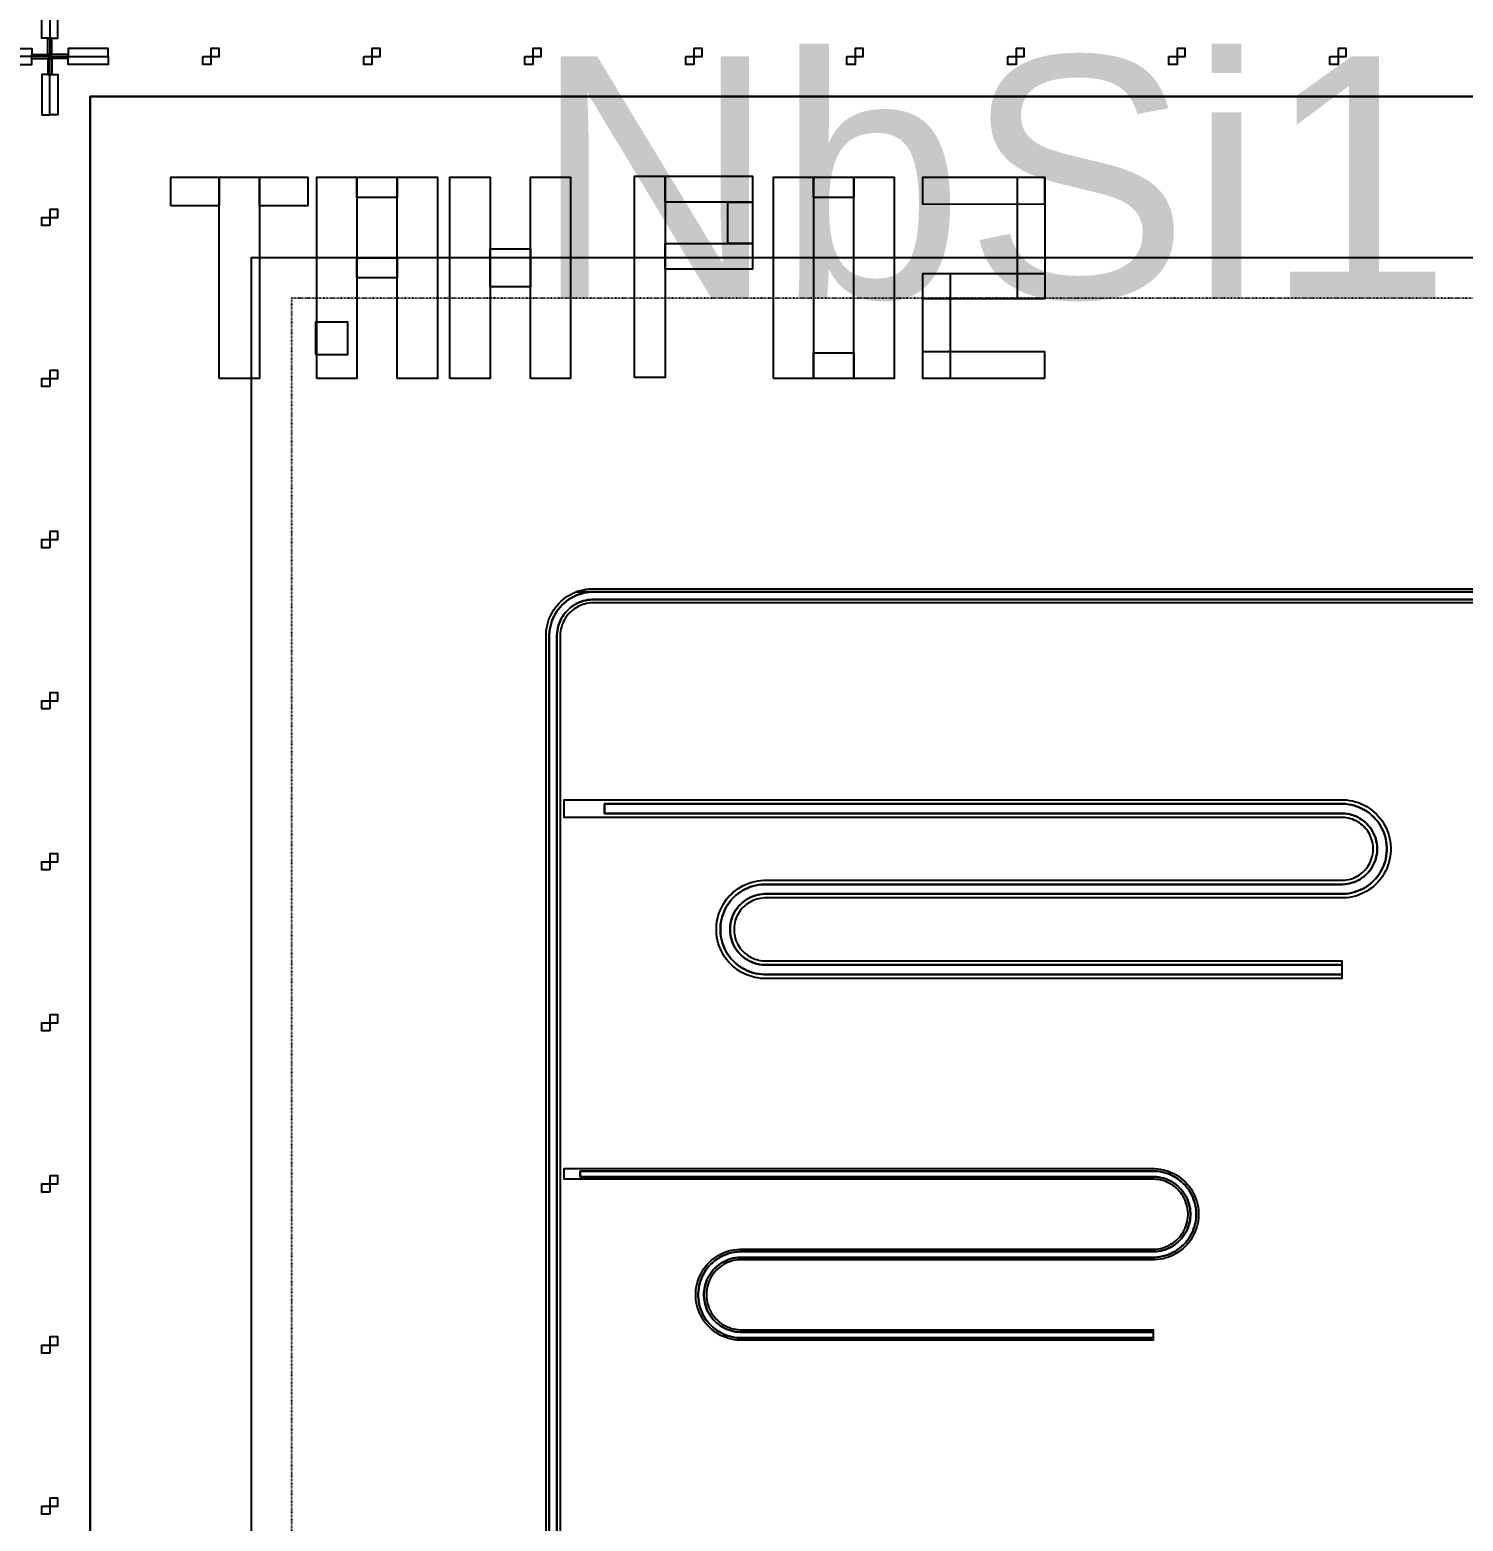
# Model space of a CAD drawing. Extents: x -50000 to 50000, y -50000 to 50000.
# Drawn here: x -14450 to -10889, y -39637 to -35934 of the extents above; entities that cross this region are included whole.
import ezdxf

# ---------------------------------------------------------------- set-up
doc = ezdxf.new("R2010")
doc.units = 0
doc.linetypes.add('DOT', pattern=[0.2, 0, -0.2])
doc.layers.get('0').update_dxf_attribs({"linetype": 'CONTINUOUS'})
for name, color, linetype in [('DICEGRID', 3, 'CONTINUOUS'), ('FRAME', 8, 'CONTINUOUS'), ('MARKERS', 2, 'CONTINUOUS'), ('XOR', 1, 'CONTINUOUS')]:
    doc.layers.add(name, color=color, linetype=linetype)
doc.styles.get("Standard").update_dxf_attribs({"font": 'arial.ttf'})

# ---------------------------------------------------------------- blocks, each defined once
blk = doc.blocks.new('DICINGBORDER')
for points in [[(0, 7200), (45, 7200), (45, 7195), (0, 7195)], [(0, 7195), (5, 7195), (5, 7155), (0, 7155)], [(45, 7200), (145, 7200), (145, 7180), (45, 7180)], [(380, 7200), (400, 7200), (400, 7180), (380, 7180)], [(780, 7200), (800, 7200), (800, 7180), (780, 7180)], [(1180, 7200), (1200, 7200), (1200, 7180), (1180, 7180)], [(1580, 7200), (1600, 7200), (1600, 7180), (1580, 7180)], [(1980, 7200), (2000, 7200), (2000, 7180), (1980, 7180)], [(2380, 7200), (2400, 7200), (2400, 7180), (2380, 7180)], [(2780, 7200), (2800, 7200), (2800, 7180), (2780, 7180)], [(3180, 7200), (3200, 7200), (3200, 7180), (3180, 7180)], [(7155, 7200), (7055, 7200), (7055, 7180), (7155, 7180)], [(7200, 7200), (7155, 7200), (7155, 7195), (7200, 7195)], [(7200, 7195), (7195, 7195), (7195, 7155), (7200, 7155)], [(0, 7155), (20, 7155), (20, 7055), (0, 7055)], [(7200, 7155), (7180, 7155), (7180, 7055), (7200, 7055)], [(0, 6800), (20, 6800), (20, 6820), (0, 6820)], [(7200, 6780), (7180, 6780), (7180, 6800), (7200, 6800)], [(0, 6400), (20, 6400), (20, 6420), (0, 6420)], [(7200, 6380), (7180, 6380), (7180, 6400), (7200, 6400)], [(0, 6000), (20, 6000), (20, 6020), (0, 6020)], [(7200, 5980), (7180, 5980), (7180, 6000), (7200, 6000)], [(0, 5600), (20, 5600), (20, 5620), (0, 5620)], [(7200, 5580), (7180, 5580), (7180, 5600), (7200, 5600)], [(0, 5200), (20, 5200), (20, 5220), (0, 5220)], [(7200, 5180), (7180, 5180), (7180, 5200), (7200, 5200)], [(0, 4800), (20, 4800), (20, 4820), (0, 4820)], [(7200, 4780), (7180, 4780), (7180, 4800), (7200, 4800)], [(0, 4400), (20, 4400), (20, 4420), (0, 4420)], [(7200, 4380), (7180, 4380), (7180, 4400), (7200, 4400)], [(0, 4000), (20, 4000), (20, 4020), (0, 4020)], [(7200, 3980), (7180, 3980), (7180, 4000), (7200, 4000)], [(0, 3600), (20, 3600), (20, 3620), (0, 3620)], [(7200, 3580), (7180, 3580), (7180, 3600), (7200, 3600)], [(0, 45), (20, 45), (20, 145), (0, 145)], [(7200, 45), (7180, 45), (7180, 145), (7200, 145)], [(0, 5), (5, 5), (5, 45), (0, 45)], [(7200, 5), (7195, 5), (7195, 45), (7200, 45)], [(0, 0), (45, 0), (45, 5), (0, 5)], [(45, 0), (145, 0), (145, 20), (45, 20)], [(400, 0), (420, 0), (420, 20), (400, 20)], [(800, 0), (820, 0), (820, 20), (800, 20)], [(1200, 0), (1220, 0), (1220, 20), (1200, 20)], [(1600, 0), (1620, 0), (1620, 20), (1600, 20)], [(2000, 0), (2020, 0), (2020, 20), (2000, 20)], [(2400, 0), (2420, 0), (2420, 20), (2400, 20)], [(2800, 0), (2820, 0), (2820, 20), (2800, 20)], [(3200, 0), (3220, 0), (3220, 20), (3200, 20)], [(7155, 0), (7055, 0), (7055, 20), (7155, 20)], [(7200, 0), (7155, 0), (7155, 5), (7200, 5)]]:
    blk.add_lwpolyline(points, close=True)
blk = doc.blocks.new('CHIP_XOR')
at = {"layer": 'chipBorder'}
blk.add_lwpolyline([(0, 0), (0, 7000), (7000, 7000), (7000, 0), (0, 0)], close=True, dxfattribs=at)
at = {"layer": 'DICEGRID'}
blk.add_lwpolyline([(400, 400), (6600, 400), (6600, 6600), (400, 6600)], close=True, dxfattribs=at)
at = {"layer": 'FRAME'}
blk.add_lwpolyline([(0, 0), (7000, 0), (7000, 7000), (0, 7000)], close=True, dxfattribs=at)
at = {"layer": 'FRAME', "linetype": 'DOT'}
blk.add_lwpolyline([(500, 500), (6500, 500), (6500, 6500), (500, 6500)], close=True, dxfattribs=at)
at = {"layer": 'MARKERS'}
blk.add_lwpolyline([(560, 6360), (640, 6360), (640, 6440), (560, 6440)], close=True, dxfattribs=at)
at = {"layer": 'mask'}
for points in [[(200, 6728.871), (200, 6800), (320.273, 6800), (320.273, 6728.871), (200, 6728.871)], [(320.273, 6300), (320.273, 6800), (420.273, 6800), (420.273, 6300), (320.273, 6300)], [(420.273, 6728.871), (420.273, 6800), (540.546, 6800), (540.546, 6728.871), (420.273, 6728.871)], [(562.647, 6300), (562.647, 6800), (662.647, 6800), (662.647, 6300), (562.647, 6300)], [(662.647, 6750), (662.647, 6800), (762.647, 6800), (762.647, 6750), (662.647, 6750)], [(762.647, 6300), (762.647, 6800), (862.647, 6800), (862.647, 6300), (762.647, 6300)], [(893.542, 6300), (893.542, 6800), (993.542, 6800), (993.542, 6300), (893.542, 6300)], [(1093.542, 6300), (1093.542, 6800), (1193.542, 6800), (1193.542, 6300), (1093.542, 6300)], [(1351.909, 6302.686), (1351.909, 6802.686), (1428.228, 6802.686), (1428.228, 6302.686), (1351.909, 6302.686)], [(1428.228, 6738.309), (1428.228, 6802.319), (1645.089, 6802.319), (1645.089, 6738.309), (1428.228, 6738.309)], [(1697.098, 6300), (1697.098, 6800), (1797.098, 6800), (1797.098, 6300), (1697.098, 6300)], [(1797.098, 6750), (1797.098, 6800), (1897.098, 6800), (1897.098, 6750), (1797.098, 6750)], [(1897.098, 6300), (1897.098, 6800), (1997.098, 6800), (1997.098, 6300), (1897.098, 6300)], [(2370.663, 6732.569), (2068.754, 6732.638), (2068.77, 6800), (2370.678, 6799.931), (2370.663, 6732.569)], [(2304.052, 6498.091), (2304.052, 6800), (2371.414, 6800), (2371.414, 6498.091), (2304.052, 6498.091)], [(1584.085, 6635.481), (1584.085, 6738.309), (1645.089, 6738.309), (1645.089, 6635.481), (1584.085, 6635.481)], [(1428.228, 6571.472), (1428.228, 6635.481), (1645.089, 6635.481), (1645.089, 6571.472), (1428.228, 6571.472)], [(662.647, 6550), (662.647, 6600), (762.647, 6600), (762.647, 6550), (662.647, 6550)], [(993.542, 6527.485), (993.542, 6622.515), (1093.542, 6622.515), (1093.542, 6527.485), (993.542, 6527.485)], [(2068.77, 6300), (2068.77, 6561.179), (2136.132, 6561.179), (2136.132, 6300), (2068.77, 6300)], [(2068.77, 6498.091), (2068.77, 6561.179), (2371.414, 6561.179), (2371.414, 6498.091), (2068.77, 6498.091)], [(1797.098, 6300), (1797.098, 6363.575), (1897.098, 6363.575), (1897.098, 6300), (1797.098, 6300)], [(2370.678, 6300), (2068.77, 6300.069), (2068.785, 6367.431), (2370.694, 6367.362), (2370.678, 6300)]]:
    blk.add_lwpolyline(points, close=True, dxfattribs=at)
at = {"layer": 'photolayer'}
for points in [[(1140.44, 1860.652), (1140.44, 5660.652), (1140.462, 5664.089), (1140.934, 5670.947), (1141.832, 5677.763), (1143.152, 5684.509), (1144.891, 5691.16), (1147.04, 5697.689), (1149.592, 5704.072), (1152.536, 5710.284), (1155.861, 5716.3), (1159.555, 5722.098), (1163.603, 5727.654), (1167.989, 5732.947), (1172.696, 5737.957), (1177.705, 5742.664), (1182.999, 5747.05), (1188.555, 5751.097), (1194.352, 5754.791), (1200.369, 5758.116), (1206.58, 5761.061), (1212.963, 5763.612), (1219.493, 5765.762), (1226.144, 5767.5), (1232.89, 5768.821), (1239.705, 5769.719), (1246.563, 5770.191), (1250, 5770.212), (5750, 5770.212)], [(5750, 5751.092), (1250, 5751.092), (1247.264, 5751.103), (1241.802, 5750.792), (1236.368, 5750.15), (1230.984, 5749.179), (1225.668, 5747.884), (1220.441, 5746.268), (1215.321, 5744.338), (1210.328, 5742.102), (1205.48, 5739.566), (1200.794, 5736.741), (1196.289, 5733.637), (1191.98, 5730.265), (1187.883, 5726.638), (1184.014, 5722.769), (1180.387, 5718.673), (1177.016, 5714.364), (1173.912, 5709.858), (1171.087, 5705.173), (1168.551, 5700.325), (1166.314, 5695.331), (1164.384, 5690.212), (1162.769, 5684.984), (1161.474, 5679.669), (1160.503, 5674.284), (1159.861, 5668.851), (1159.55, 5663.388), (1159.56, 5660.652), (1159.56, 1860.652)]]:
    blk.add_lwpolyline(points, dxfattribs=at)
for points in [[(1674.042, 4820.131), (1667.019, 4820.573), (1660.039, 4821.455), (1653.127, 4822.773), (1646.312, 4824.523), (1639.62, 4826.697), (1633.077, 4829.288), (1626.711, 4832.284), (1620.545, 4835.673), (1614.604, 4839.444), (1608.911, 4843.58), (1603.49, 4848.065), (1598.36, 4852.881), (1593.544, 4858.011), (1589.058, 4863.432), (1584.923, 4869.125), (1581.152, 4875.066), (1577.763, 4881.232), (1574.767, 4887.598), (1572.176, 4894.141), (1570.002, 4900.833), (1568.252, 4907.648), (1566.934, 4914.56), (1566.052, 4921.54), (1565.61, 4928.563), (1565.61, 4935.599), (1566.052, 4942.622), (1566.934, 4949.603), (1568.252, 4956.514), (1570.002, 4963.33), (1572.176, 4970.021), (1574.767, 4976.564), (1577.763, 4982.93), (1581.152, 4989.096), (1584.923, 4995.037), (1589.058, 5000.73), (1593.544, 5006.151), (1598.36, 5011.281), (1603.49, 5016.097), (1608.911, 5020.583), (1614.604, 5024.718), (1620.545, 5028.489), (1626.711, 5031.878), (1633.077, 5034.874), (1639.62, 5037.465), (1646.312, 5039.639), (1653.127, 5041.389), (1660.039, 5042.707), (1667.019, 5043.589), (1674.042, 5044.031), (3111.888, 5044.031), (3117.411, 5044.379), (3122.901, 5045.072), (3128.337, 5046.109), (3133.698, 5047.485), (3138.961, 5049.196), (3144.107, 5051.233), (3149.114, 5053.589), (3153.964, 5056.255), (3158.636, 5059.221), (3163.114, 5062.474), (3167.378, 5066.001), (3171.412, 5069.79), (3175.2, 5073.824), (3178.728, 5078.088), (3181.981, 5082.565), (3184.946, 5087.238), (3187.612, 5092.087), (3189.969, 5097.095), (3192.006, 5102.24), (3193.716, 5107.504), (3195.092, 5112.864), (3196.129, 5118.3), (3196.823, 5123.791), (3197.17, 5129.314), (3197.17, 5134.848), (3196.823, 5140.371), (3196.129, 5145.862), (3195.092, 5151.298), (3193.716, 5156.658), (3192.006, 5161.922), (3189.969, 5167.067), (3187.612, 5172.075), (3184.946, 5176.924), (3181.981, 5181.597), (3178.728, 5186.074), (3175.2, 5190.338), (3171.412, 5194.373), (3167.378, 5198.161), (3163.114, 5201.689), (3158.636, 5204.941), (3153.964, 5207.907), (3149.114, 5210.573), (3144.107, 5212.929), (3138.961, 5214.966), (3133.698, 5216.677), (3128.337, 5218.053), (3122.901, 5219.09), (3117.411, 5219.784), (3111.888, 5220.131), (1277.56, 5220.131), (1277.56, 5244.031), (3112.639, 5244.031), (3119.661, 5243.589), (3126.642, 5242.707), (3133.554, 5241.389), (3140.369, 5239.639), (3147.061, 5237.465), (3153.603, 5234.874), (3159.97, 5231.878), (3166.136, 5228.489), (3172.077, 5224.718), (3177.769, 5220.583), (3183.191, 5216.097), (3188.32, 5211.281), (3193.137, 5206.151), (3197.622, 5200.73), (3201.758, 5195.037), (3205.528, 5189.096), (3208.918, 5182.93), (3211.914, 5176.564), (3214.504, 5170.021), (3216.678, 5163.33), (3218.428, 5156.514), (3219.747, 5149.603), (3220.629, 5142.622), (3221.07, 5135.599), (3221.07, 5128.563), (3220.629, 5121.54), (3219.747, 5114.56), (3218.428, 5107.648), (3216.678, 5100.833), (3214.504, 5094.141), (3211.914, 5087.598), (3208.918, 5081.232), (3205.528, 5075.066), (3201.758, 5069.125), (3197.622, 5063.432), (3193.137, 5058.011), (3188.32, 5052.881), (3183.191, 5048.065), (3177.769, 5043.58), (3172.077, 5039.444), (3166.136, 5035.673), (3159.97, 5032.284), (3153.603, 5029.288), (3147.061, 5026.697), (3140.369, 5024.523), (3133.554, 5022.773), (3126.642, 5021.455), (3119.661, 5020.573), (3112.639, 5020.131), (1674.793, 5020.131), (1669.27, 5019.784), (1663.779, 5019.09), (1658.343, 5018.053), (1652.983, 5016.677), (1647.719, 5014.966), (1642.574, 5012.929), (1637.566, 5010.573), (1632.717, 5007.907), (1628.044, 5004.941), (1623.567, 5001.689), (1619.303, 4998.161), (1615.269, 4994.373), (1611.48, 4990.338), (1607.953, 4986.074), (1604.7, 4981.597), (1601.734, 4976.924), (1599.068, 4972.075), (1596.712, 4967.067), (1594.675, 4961.922), (1592.964, 4956.658), (1591.588, 4951.298), (1590.551, 4945.862), (1589.857, 4940.371), (1589.51, 4934.848), (1589.51, 4929.314), (1589.857, 4923.791), (1590.551, 4918.3), (1591.588, 4912.864), (1592.964, 4907.504), (1594.675, 4902.24), (1596.712, 4897.095), (1599.068, 4892.087), (1601.734, 4887.238), (1604.7, 4882.565), (1607.953, 4878.088), (1611.48, 4873.824), (1615.269, 4869.79), (1619.303, 4866.001), (1623.567, 4862.474), (1628.044, 4859.221), (1632.717, 4856.255), (1637.566, 4853.589), (1642.574, 4851.233), (1647.719, 4849.196), (1652.983, 4847.485), (1658.343, 4846.109), (1663.779, 4845.072), (1669.27, 4844.379), (1674.793, 4844.031), (3109.12, 4844.031), (3109.12, 4820.131), (1674.042, 4820.131)], [(1614.193, 3917.798), (1607.472, 3918.221), (1600.791, 3919.065), (1594.177, 3920.327), (1587.654, 3922.002), (1581.25, 3924.082), (1574.989, 3926.561), (1568.895, 3929.429), (1562.994, 3932.673), (1557.309, 3936.281), (1551.861, 3940.239), (1546.672, 3944.532), (1541.763, 3949.141), (1537.153, 3954.05), (1532.861, 3959.239), (1528.903, 3964.687), (1525.295, 3970.373), (1522.05, 3976.274), (1519.183, 3982.367), (1516.704, 3988.628), (1514.623, 3995.032), (1512.949, 4001.555), (1511.687, 4008.17), (1510.843, 4014.85), (1510.42, 4021.571), (1510.42, 4028.305), (1510.843, 4035.026), (1511.687, 4041.707), (1512.949, 4048.322), (1514.623, 4054.844), (1516.704, 4061.248), (1519.183, 4067.51), (1522.05, 4073.603), (1525.295, 4079.504), (1528.903, 4085.19), (1532.861, 4090.637), (1537.153, 4095.826), (1541.763, 4100.735), (1546.672, 4105.345), (1551.861, 4109.637), (1557.309, 4113.595), (1562.994, 4117.204), (1568.895, 4120.448), (1574.989, 4123.315), (1581.25, 4125.794), (1587.654, 4127.875), (1594.177, 4129.55), (1600.791, 4130.811), (1607.472, 4131.655), (1614.193, 4132.078), (2643.372, 4132.078), (2649.197, 4132.445), (2654.987, 4133.176), (2660.721, 4134.27), (2666.374, 4135.721), (2671.925, 4137.525), (2677.351, 4139.673), (2682.632, 4142.158), (2687.747, 4144.97), (2692.675, 4148.098), (2697.396, 4151.528), (2701.894, 4155.248), (2706.148, 4159.244), (2710.144, 4163.498), (2713.864, 4167.996), (2717.294, 4172.717), (2720.422, 4177.645), (2723.234, 4182.76), (2725.719, 4188.041), (2727.867, 4193.467), (2729.671, 4199.018), (2731.122, 4204.671), (2732.216, 4210.405), (2732.947, 4216.195), (2733.314, 4222.02), (2733.314, 4227.856), (2732.947, 4233.681), (2732.216, 4239.472), (2731.122, 4245.205), (2729.671, 4250.858), (2727.867, 4256.409), (2725.719, 4261.836), (2723.234, 4267.117), (2720.422, 4272.231), (2717.294, 4277.159), (2713.864, 4281.881), (2710.144, 4286.378), (2706.148, 4290.633), (2701.894, 4294.628), (2697.396, 4298.348), (2692.675, 4301.779), (2687.747, 4304.906), (2682.632, 4307.718), (2677.351, 4310.203), (2671.925, 4312.352), (2666.374, 4314.155), (2660.721, 4315.607), (2654.987, 4316.7), (2649.197, 4317.432), (2643.372, 4317.798), (1217.56, 4317.798), (1217.56, 4332.078), (2643.821, 4332.078), (2650.542, 4331.655), (2657.222, 4330.811), (2663.837, 4329.55), (2670.36, 4327.875), (2676.764, 4325.794), (2683.025, 4323.315), (2689.118, 4320.448), (2695.019, 4317.204), (2700.705, 4313.595), (2706.153, 4309.637), (2711.342, 4305.345), (2716.251, 4300.735), (2720.86, 4295.826), (2725.153, 4290.637), (2729.111, 4285.19), (2732.719, 4279.504), (2735.963, 4273.603), (2738.831, 4267.51), (2741.31, 4261.248), (2743.39, 4254.844), (2745.065, 4248.322), (2746.327, 4241.707), (2747.171, 4235.026), (2747.594, 4228.305), (2747.594, 4221.571), (2747.171, 4214.85), (2746.327, 4208.17), (2745.065, 4201.555), (2743.39, 4195.032), (2741.31, 4188.628), (2738.831, 4182.367), (2735.963, 4176.274), (2732.719, 4170.373), (2729.111, 4164.687), (2725.153, 4159.239), (2720.86, 4154.05), (2716.251, 4149.141), (2711.342, 4144.532), (2706.153, 4140.239), (2700.705, 4136.281), (2695.019, 4132.673), (2689.118, 4129.429), (2683.025, 4126.561), (2676.764, 4124.082), (2670.36, 4122.002), (2663.837, 4120.327), (2657.222, 4119.065), (2650.542, 4118.221), (2643.821, 4117.798), (1614.642, 4117.798), (1608.817, 4117.432), (1603.026, 4116.7), (1597.293, 4115.607), (1591.64, 4114.155), (1586.089, 4112.352), (1580.663, 4110.203), (1575.382, 4107.718), (1570.267, 4104.906), (1565.339, 4101.779), (1560.617, 4098.348), (1556.12, 4094.628), (1551.866, 4090.633), (1547.87, 4086.378), (1544.15, 4081.881), (1540.719, 4077.159), (1537.592, 4072.231), (1534.78, 4067.117), (1532.295, 4061.836), (1530.147, 4056.409), (1528.343, 4050.858), (1526.892, 4045.205), (1525.798, 4039.472), (1525.066, 4033.681), (1524.7, 4027.856), (1524.7, 4022.02), (1525.066, 4016.195), (1525.798, 4010.405), (1526.892, 4004.671), (1528.343, 3999.018), (1530.147, 3993.467), (1532.295, 3988.041), (1534.78, 3982.76), (1537.592, 3977.645), (1540.719, 3972.717), (1544.15, 3967.996), (1547.87, 3963.498), (1551.866, 3959.244), (1556.12, 3955.248), (1560.617, 3951.528), (1565.339, 3948.098), (1570.267, 3944.97), (1575.382, 3942.158), (1580.663, 3939.673), (1586.089, 3937.525), (1591.64, 3935.721), (1597.293, 3934.27), (1603.026, 3933.176), (1608.817, 3932.445), (1614.642, 3932.078), (2640.454, 3932.078), (2640.454, 3917.798), (1614.193, 3917.798)]]:
    blk.add_lwpolyline(points, close=True, dxfattribs=at)
at = {"layer": 'XOR'}
for points in [[(1132.44, 1860.652), (1132.44, 5664.205), (1132.869, 5671.296), (1133.725, 5678.349), (1135.006, 5685.338), (1136.706, 5692.236), (1138.819, 5699.019), (1141.338, 5705.662), (1144.254, 5712.14), (1147.556, 5718.431), (1151.231, 5724.511), (1155.267, 5730.358), (1159.649, 5735.951), (1164.36, 5741.269), (1169.384, 5746.293), (1174.702, 5751.004), (1180.294, 5755.385), (1186.141, 5759.421), (1192.221, 5763.097), (1198.512, 5766.398), (1204.991, 5769.314), (1207.359, 5770.212), (1250, 5770.212), (1246.563, 5770.191), (1239.705, 5769.719), (1232.89, 5768.821), (1226.144, 5767.5), (1219.493, 5765.762), (1212.963, 5763.612), (1206.58, 5761.061), (1200.369, 5758.116), (1194.352, 5754.791), (1188.555, 5751.097), (1182.999, 5747.05), (1177.705, 5742.664), (1172.696, 5737.957), (1167.989, 5732.947), (1163.603, 5727.654), (1159.555, 5722.098), (1155.861, 5716.3), (1152.536, 5710.284), (1149.592, 5704.072), (1147.04, 5697.689), (1144.891, 5691.16), (1143.152, 5684.509), (1141.832, 5677.763), (1140.934, 5670.947), (1140.462, 5664.089), (1140.44, 5660.652), (1140.44, 1860.652)], [(1159.56, 1860.652), (1159.56, 5660.652), (1159.55, 5663.388), (1159.861, 5668.851), (1160.503, 5674.284), (1161.474, 5679.669), (1162.769, 5684.984), (1164.384, 5690.212), (1166.314, 5695.331), (1168.551, 5700.325), (1171.087, 5705.173), (1173.912, 5709.858), (1177.016, 5714.364), (1180.387, 5718.673), (1184.014, 5722.769), (1187.883, 5726.638), (1191.98, 5730.265), (1196.289, 5733.637), (1200.794, 5736.741), (1205.48, 5739.566), (1210.328, 5742.102), (1215.321, 5744.338), (1220.441, 5746.268), (1225.668, 5747.884), (1230.984, 5749.179), (1236.368, 5750.15), (1241.802, 5750.792), (1247.264, 5751.103), (1250, 5751.092), (5750, 5751.092)], [(5750, 5770.212), (1207.359, 5770.212), (1211.634, 5771.833), (1218.417, 5773.947), (1225.315, 5775.647), (1232.303, 5776.927), (1239.356, 5777.784), (1246.448, 5778.213), (1250, 5778.212), (5750, 5778.212)], [(5750, 5743.092), (1250, 5743.092), (1247.509, 5743.093), (1242.536, 5742.792), (1237.59, 5742.192), (1232.689, 5741.294), (1227.852, 5740.102), (1223.095, 5738.62), (1218.436, 5736.853), (1213.893, 5734.809), (1209.481, 5732.493), (1205.218, 5729.916), (1201.117, 5727.086), (1197.195, 5724.013), (1193.466, 5720.709), (1189.943, 5717.186), (1186.639, 5713.457), (1183.567, 5709.535), (1180.736, 5705.435), (1178.159, 5701.171), (1175.844, 5696.76), (1173.799, 5692.216), (1172.033, 5687.558), (1170.551, 5682.801), (1169.358, 5677.963), (1168.461, 5673.063), (1167.86, 5668.117), (1167.56, 5663.144), (1167.56, 1860.652)]]:
    blk.add_lwpolyline(points, dxfattribs=at)
for points in [[(1673.728, 4810.131), (1666.078, 4810.612), (1658.473, 4811.573), (1650.944, 4813.009), (1643.52, 4814.915), (1636.231, 4817.284), (1629.104, 4820.106), (1622.169, 4823.369), (1615.452, 4827.062), (1608.98, 4831.169), (1602.779, 4835.674), (1596.873, 4840.56), (1591.286, 4845.807), (1586.039, 4851.394), (1581.153, 4857.3), (1576.648, 4863.501), (1572.541, 4869.973), (1568.848, 4876.69), (1565.585, 4883.625), (1562.763, 4890.752), (1560.394, 4898.041), (1558.488, 4905.465), (1557.052, 4912.994), (1556.091, 4920.599), (1555.61, 4928.249), (1555.61, 4935.913), (1556.091, 4943.563), (1557.052, 4951.168), (1558.488, 4958.697), (1560.394, 4966.121), (1562.763, 4973.411), (1565.585, 4980.537), (1568.848, 4987.473), (1572.541, 4994.189), (1576.648, 5000.661), (1581.153, 5006.862), (1586.039, 5012.768), (1591.286, 5018.355), (1596.873, 5023.602), (1602.779, 5028.488), (1608.98, 5032.993), (1615.452, 5037.1), (1622.169, 5040.793), (1629.104, 5044.056), (1636.231, 5046.878), (1643.52, 5049.247), (1650.944, 5051.153), (1658.473, 5052.589), (1666.078, 5053.55), (1673.728, 5054.031), (3111.573, 5054.031), (3116.469, 5054.339), (3121.336, 5054.954), (3126.155, 5055.873), (3130.906, 5057.093), (3135.572, 5058.609), (3140.133, 5060.415), (3144.572, 5062.504), (3148.871, 5064.867), (3153.013, 5067.496), (3156.982, 5070.379), (3160.761, 5073.506), (3164.337, 5076.864), (3167.696, 5080.44), (3170.823, 5084.22), (3173.706, 5088.189), (3176.335, 5092.331), (3178.698, 5096.63), (3180.787, 5101.068), (3182.592, 5105.629), (3184.108, 5110.295), (3185.328, 5115.047), (3186.248, 5119.865), (3186.862, 5124.732), (3187.17, 5129.628), (3187.17, 5134.534), (3186.862, 5139.43), (3186.248, 5144.297), (3185.328, 5149.116), (3184.108, 5153.867), (3182.592, 5158.533), (3180.787, 5163.094), (3178.698, 5167.532), (3176.335, 5171.831), (3173.706, 5175.973), (3170.823, 5179.942), (3167.696, 5183.722), (3164.337, 5187.298), (3160.761, 5190.656), (3156.982, 5193.783), (3153.013, 5196.667), (3148.871, 5199.295), (3144.572, 5201.658), (3140.133, 5203.747), (3135.572, 5205.553), (3130.906, 5207.069), (3126.155, 5208.289), (3121.336, 5209.208), (3116.469, 5209.823), (3111.573, 5210.131), (1177.56, 5210.131), (1177.56, 5254.031), (3112.953, 5254.031), (3120.603, 5253.55), (3128.207, 5252.589), (3135.736, 5251.153), (3143.16, 5249.247), (3150.45, 5246.878), (3157.577, 5244.056), (3164.512, 5240.793), (3171.229, 5237.1), (3177.7, 5232.993), (3183.901, 5228.488), (3189.807, 5223.602), (3195.395, 5218.355), (3200.642, 5212.768), (3205.527, 5206.862), (3210.033, 5200.661), (3214.14, 5194.189), (3217.832, 5187.473), (3221.096, 5180.537), (3223.918, 5173.411), (3226.286, 5166.121), (3228.192, 5158.697), (3229.629, 5151.168), (3230.589, 5143.563), (3231.07, 5135.913), (3231.07, 5128.249), (3230.589, 5120.599), (3229.629, 5112.994), (3228.192, 5105.465), (3226.286, 5098.041), (3223.918, 5090.752), (3221.096, 5083.625), (3217.832, 5076.69), (3214.14, 5069.973), (3210.033, 5063.501), (3205.527, 5057.3), (3200.642, 5051.394), (3195.395, 5045.807), (3189.807, 5040.56), (3183.901, 5035.674), (3177.7, 5031.169), (3171.229, 5027.062), (3164.512, 5023.369), (3157.577, 5020.106), (3150.45, 5017.284), (3143.16, 5014.915), (3135.736, 5013.009), (3128.207, 5011.573), (3120.603, 5010.612), (3112.953, 5010.131), (1675.107, 5010.131), (1670.211, 5009.823), (1665.344, 5009.208), (1660.526, 5008.289), (1655.774, 5007.069), (1651.108, 5005.553), (1646.547, 5003.747), (1642.109, 5001.658), (1637.81, 4999.295), (1633.668, 4996.667), (1629.699, 4993.783), (1625.919, 4990.656), (1622.343, 4987.298), (1618.985, 4983.722), (1615.858, 4979.942), (1612.974, 4975.973), (1610.346, 4971.831), (1607.983, 4967.532), (1605.894, 4963.094), (1604.088, 4958.533), (1602.572, 4953.867), (1601.352, 4949.116), (1600.433, 4944.297), (1599.818, 4939.43), (1599.51, 4934.534), (1599.51, 4929.628), (1599.818, 4924.732), (1600.433, 4919.865), (1601.352, 4915.047), (1602.572, 4910.295), (1604.088, 4905.629), (1605.894, 4901.068), (1607.983, 4896.63), (1610.346, 4892.331), (1612.974, 4888.189), (1615.858, 4884.22), (1618.985, 4880.44), (1622.343, 4876.864), (1625.919, 4873.506), (1629.699, 4870.379), (1633.668, 4867.496), (1637.81, 4864.867), (1642.109, 4862.504), (1646.547, 4860.415), (1651.108, 4858.609), (1655.774, 4857.093), (1660.526, 4855.873), (1665.344, 4854.954), (1670.211, 4854.339), (1675.107, 4854.031), (3109.12, 4854.031), (3109.12, 4844.031), (1674.793, 4844.031), (1669.27, 4844.379), (1663.779, 4845.072), (1658.343, 4846.109), (1652.983, 4847.485), (1647.719, 4849.196), (1642.574, 4851.233), (1637.566, 4853.589), (1632.717, 4856.255), (1628.044, 4859.221), (1623.567, 4862.474), (1619.303, 4866.001), (1615.269, 4869.79), (1611.48, 4873.824), (1607.953, 4878.088), (1604.7, 4882.565), (1601.734, 4887.238), (1599.068, 4892.087), (1596.712, 4897.095), (1594.675, 4902.24), (1592.964, 4907.504), (1591.588, 4912.864), (1590.551, 4918.3), (1589.857, 4923.791), (1589.51, 4929.314), (1589.51, 4934.848), (1589.857, 4940.371), (1590.551, 4945.862), (1591.588, 4951.298), (1592.964, 4956.658), (1594.675, 4961.922), (1596.712, 4967.067), (1599.068, 4972.075), (1601.734, 4976.924), (1604.7, 4981.597), (1607.953, 4986.074), (1611.48, 4990.338), (1615.269, 4994.373), (1619.303, 4998.161), (1623.567, 5001.689), (1628.044, 5004.941), (1632.717, 5007.907), (1637.566, 5010.573), (1642.574, 5012.929), (1647.719, 5014.966), (1652.983, 5016.677), (1658.343, 5018.053), (1663.779, 5019.09), (1669.27, 5019.784), (1674.793, 5020.131), (3112.639, 5020.131), (3119.661, 5020.573), (3126.642, 5021.455), (3133.554, 5022.773), (3140.369, 5024.523), (3147.061, 5026.697), (3153.603, 5029.288), (3159.97, 5032.284), (3166.136, 5035.673), (3172.077, 5039.444), (3177.769, 5043.58), (3183.191, 5048.065), (3188.32, 5052.881), (3193.137, 5058.011), (3197.622, 5063.432), (3201.758, 5069.125), (3205.528, 5075.066), (3208.918, 5081.232), (3211.914, 5087.598), (3214.504, 5094.141), (3216.678, 5100.833), (3218.428, 5107.648), (3219.747, 5114.56), (3220.629, 5121.54), (3221.07, 5128.563), (3221.07, 5135.599), (3220.629, 5142.622), (3219.747, 5149.603), (3218.428, 5156.514), (3216.678, 5163.33), (3214.504, 5170.021), (3211.914, 5176.564), (3208.918, 5182.93), (3205.528, 5189.096), (3201.758, 5195.037), (3197.622, 5200.73), (3193.137, 5206.151), (3188.32, 5211.281), (3183.191, 5216.097), (3177.769, 5220.583), (3172.077, 5224.718), (3166.136, 5228.489), (3159.97, 5231.878), (3153.603, 5234.874), (3147.061, 5237.465), (3140.369, 5239.639), (3133.554, 5241.389), (3126.642, 5242.707), (3119.661, 5243.589), (3112.639, 5244.031), (1277.56, 5244.031), (1277.56, 5220.131), (3111.888, 5220.131), (3117.411, 5219.784), (3122.901, 5219.09), (3128.337, 5218.053), (3133.698, 5216.677), (3138.961, 5214.966), (3144.107, 5212.929), (3149.114, 5210.573), (3153.964, 5207.907), (3158.636, 5204.941), (3163.114, 5201.689), (3167.378, 5198.161), (3171.412, 5194.373), (3175.2, 5190.338), (3178.728, 5186.074), (3181.981, 5181.597), (3184.946, 5176.924), (3187.612, 5172.075), (3189.969, 5167.067), (3192.006, 5161.922), (3193.716, 5156.658), (3195.092, 5151.298), (3196.129, 5145.862), (3196.823, 5140.371), (3197.17, 5134.848), (3197.17, 5129.314), (3196.823, 5123.791), (3196.129, 5118.3), (3195.092, 5112.864), (3193.716, 5107.504), (3192.006, 5102.24), (3189.969, 5097.095), (3187.612, 5092.087), (3184.946, 5087.238), (3181.981, 5082.565), (3178.728, 5078.088), (3175.2, 5073.824), (3171.412, 5069.79), (3167.378, 5066.001), (3163.114, 5062.474), (3158.636, 5059.221), (3153.964, 5056.255), (3149.114, 5053.589), (3144.107, 5051.233), (3138.961, 5049.196), (3133.698, 5047.485), (3128.337, 5046.109), (3122.901, 5045.072), (3117.411, 5044.379), (3111.888, 5044.031), (1674.042, 5044.031), (1667.019, 5043.589), (1660.039, 5042.707), (1653.127, 5041.389), (1646.312, 5039.639), (1639.62, 5037.465), (1633.077, 5034.874), (1626.711, 5031.878), (1620.545, 5028.489), (1614.604, 5024.718), (1608.911, 5020.583), (1603.49, 5016.097), (1598.36, 5011.281), (1593.544, 5006.151), (1589.058, 5000.73), (1584.923, 4995.037), (1581.152, 4989.096), (1577.763, 4982.93), (1574.767, 4976.564), (1572.176, 4970.021), (1570.002, 4963.33), (1568.252, 4956.514), (1566.934, 4949.603), (1566.052, 4942.622), (1565.61, 4935.599), (1565.61, 4928.563), (1566.052, 4921.54), (1566.934, 4914.56), (1568.252, 4907.648), (1570.002, 4900.833), (1572.176, 4894.141), (1574.767, 4887.598), (1577.763, 4881.232), (1581.152, 4875.066), (1584.923, 4869.125), (1589.058, 4863.432), (1593.544, 4858.011), (1598.36, 4852.881), (1603.49, 4848.065), (1608.911, 4843.58), (1614.604, 4839.444), (1620.545, 4835.673), (1626.711, 4832.284), (1633.077, 4829.288), (1639.62, 4826.697), (1646.312, 4824.523), (1653.127, 4822.773), (1660.039, 4821.455), (1667.019, 4820.573), (1674.042, 4820.131), (3109.12, 4820.131), (3109.12, 4810.131), (1673.728, 4810.131)], [(1614.004, 3911.798), (1606.907, 3912.245), (1599.852, 3913.136), (1592.867, 3914.468), (1585.979, 3916.237), (1579.216, 3918.434), (1572.605, 3921.052), (1566.17, 3924.08), (1559.939, 3927.506), (1553.934, 3931.316), (1548.181, 3935.496), (1542.702, 3940.029), (1537.518, 3944.897), (1532.651, 3950.08), (1528.118, 3955.56), (1523.938, 3961.313), (1520.128, 3967.317), (1516.702, 3973.548), (1513.674, 3979.983), (1511.056, 3986.594), (1508.859, 3993.358), (1507.09, 4000.245), (1505.758, 4007.23), (1504.867, 4014.286), (1504.42, 4021.383), (1504.42, 4028.494), (1504.867, 4035.591), (1505.758, 4042.646), (1507.09, 4049.631), (1508.859, 4056.519), (1511.056, 4063.282), (1513.674, 4069.894), (1516.702, 4076.328), (1520.128, 4082.56), (1523.938, 4088.564), (1528.118, 4094.317), (1532.651, 4099.796), (1537.518, 4104.98), (1542.702, 4109.848), (1548.181, 4114.38), (1553.934, 4118.56), (1559.939, 4122.371), (1566.17, 4125.796), (1572.605, 4128.824), (1579.216, 4131.442), (1585.979, 4133.639), (1592.867, 4135.408), (1599.852, 4136.74), (1606.907, 4137.632), (1614.004, 4138.078), (2643.184, 4138.078), (2648.632, 4138.421), (2654.048, 4139.105), (2659.411, 4140.128), (2664.699, 4141.486), (2669.891, 4143.173), (2674.967, 4145.183), (2679.907, 4147.507), (2684.691, 4150.137), (2689.3, 4153.062), (2693.717, 4156.271), (2697.924, 4159.751), (2701.903, 4163.489), (2705.641, 4167.468), (2709.121, 4171.675), (2712.33, 4176.092), (2715.255, 4180.701), (2717.885, 4185.485), (2720.209, 4190.425), (2722.219, 4195.501), (2723.906, 4200.693), (2725.264, 4205.981), (2726.287, 4211.344), (2726.971, 4216.76), (2727.314, 4222.208), (2727.314, 4227.668), (2726.971, 4233.116), (2726.287, 4238.533), (2725.264, 4243.895), (2723.906, 4249.183), (2722.219, 4254.375), (2720.209, 4259.451), (2717.885, 4264.391), (2715.255, 4269.175), (2712.33, 4273.785), (2709.121, 4278.202), (2705.641, 4282.408), (2701.903, 4286.388), (2697.924, 4290.125), (2693.717, 4293.605), (2689.3, 4296.814), (2684.691, 4299.739), (2679.907, 4302.369), (2674.967, 4304.694), (2669.891, 4306.703), (2664.699, 4308.39), (2659.411, 4309.748), (2654.048, 4310.771), (2648.632, 4311.455), (2643.184, 4311.798), (1177.56, 4311.798), (1177.56, 4338.078), (2644.009, 4338.078), (2651.106, 4337.632), (2658.162, 4336.74), (2665.147, 4335.408), (2672.034, 4333.639), (2678.798, 4331.442), (2685.409, 4328.824), (2691.844, 4325.796), (2698.075, 4322.371), (2704.079, 4318.56), (2709.832, 4314.38), (2715.312, 4309.848), (2720.495, 4304.98), (2725.363, 4299.796), (2729.896, 4294.317), (2734.076, 4288.564), (2737.886, 4282.56), (2741.312, 4276.328), (2744.34, 4269.894), (2746.958, 4263.282), (2749.155, 4256.519), (2750.924, 4249.631), (2752.256, 4242.646), (2753.147, 4235.591), (2753.594, 4228.494), (2753.594, 4221.383), (2753.147, 4214.286), (2752.256, 4207.23), (2750.924, 4200.245), (2749.155, 4193.358), (2746.958, 4186.594), (2744.34, 4179.983), (2741.312, 4173.548), (2737.886, 4167.317), (2734.076, 4161.313), (2729.896, 4155.56), (2725.363, 4150.08), (2720.495, 4144.897), (2715.312, 4140.029), (2709.832, 4135.496), (2704.079, 4131.316), (2698.075, 4127.506), (2691.844, 4124.08), (2685.409, 4121.052), (2678.798, 4118.434), (2672.034, 4116.237), (2665.147, 4114.468), (2658.162, 4113.136), (2651.106, 4112.245), (2644.009, 4111.798), (1614.83, 4111.798), (1609.382, 4111.455), (1603.965, 4110.771), (1598.603, 4109.748), (1593.315, 4108.39), (1588.123, 4106.703), (1583.047, 4104.694), (1578.107, 4102.369), (1573.323, 4099.739), (1568.713, 4096.814), (1564.297, 4093.605), (1560.09, 4090.125), (1556.11, 4086.388), (1552.373, 4082.408), (1548.893, 4078.202), (1545.684, 4073.785), (1542.759, 4069.175), (1540.129, 4064.391), (1537.804, 4059.451), (1535.795, 4054.375), (1534.108, 4049.183), (1532.75, 4043.895), (1531.727, 4038.533), (1531.043, 4033.116), (1530.7, 4027.668), (1530.7, 4022.208), (1531.043, 4016.76), (1531.727, 4011.344), (1532.75, 4005.981), (1534.108, 4000.693), (1535.795, 3995.501), (1537.804, 3990.425), (1540.129, 3985.485), (1542.759, 3980.701), (1545.684, 3976.092), (1548.893, 3971.675), (1552.373, 3967.468), (1556.11, 3963.489), (1560.09, 3959.751), (1564.297, 3956.271), (1568.713, 3953.062), (1573.323, 3950.137), (1578.107, 3947.507), (1583.047, 3945.183), (1588.123, 3943.173), (1593.315, 3941.486), (1598.603, 3940.128), (1603.965, 3939.105), (1609.382, 3938.421), (1614.83, 3938.078), (2640.454, 3938.078), (2640.454, 3932.078), (1614.642, 3932.078), (1608.817, 3932.445), (1603.026, 3933.176), (1597.293, 3934.27), (1591.64, 3935.721), (1586.089, 3937.525), (1580.663, 3939.673), (1575.382, 3942.158), (1570.267, 3944.97), (1565.339, 3948.098), (1560.617, 3951.528), (1556.12, 3955.248), (1551.866, 3959.244), (1547.87, 3963.498), (1544.15, 3967.996), (1540.719, 3972.717), (1537.592, 3977.645), (1534.78, 3982.76), (1532.295, 3988.041), (1530.147, 3993.467), (1528.343, 3999.018), (1526.892, 4004.671), (1525.798, 4010.405), (1525.066, 4016.195), (1524.7, 4022.02), (1524.7, 4027.856), (1525.066, 4033.681), (1525.798, 4039.472), (1526.892, 4045.205), (1528.343, 4050.858), (1530.147, 4056.409), (1532.295, 4061.836), (1534.78, 4067.117), (1537.592, 4072.231), (1540.719, 4077.159), (1544.15, 4081.881), (1547.87, 4086.378), (1551.866, 4090.633), (1556.12, 4094.628), (1560.617, 4098.348), (1565.339, 4101.779), (1570.267, 4104.906), (1575.382, 4107.718), (1580.663, 4110.203), (1586.089, 4112.352), (1591.64, 4114.155), (1597.293, 4115.607), (1603.026, 4116.7), (1608.817, 4117.432), (1614.642, 4117.798), (2643.821, 4117.798), (2650.542, 4118.221), (2657.222, 4119.065), (2663.837, 4120.327), (2670.36, 4122.002), (2676.764, 4124.082), (2683.025, 4126.561), (2689.118, 4129.429), (2695.019, 4132.673), (2700.705, 4136.281), (2706.153, 4140.239), (2711.342, 4144.532), (2716.251, 4149.141), (2720.86, 4154.05), (2725.153, 4159.239), (2729.111, 4164.687), (2732.719, 4170.373), (2735.963, 4176.274), (2738.831, 4182.367), (2741.31, 4188.628), (2743.39, 4195.032), (2745.065, 4201.555), (2746.327, 4208.17), (2747.171, 4214.85), (2747.594, 4221.571), (2747.594, 4228.305), (2747.171, 4235.026), (2746.327, 4241.707), (2745.065, 4248.322), (2743.39, 4254.844), (2741.31, 4261.248), (2738.831, 4267.51), (2735.963, 4273.603), (2732.719, 4279.504), (2729.111, 4285.19), (2725.153, 4290.637), (2720.86, 4295.826), (2716.251, 4300.735), (2711.342, 4305.345), (2706.153, 4309.637), (2700.705, 4313.595), (2695.019, 4317.204), (2689.118, 4320.448), (2683.025, 4323.315), (2676.764, 4325.794), (2670.36, 4327.875), (2663.837, 4329.55), (2657.222, 4330.811), (2650.542, 4331.655), (2643.821, 4332.078), (1217.56, 4332.078), (1217.56, 4317.798), (2643.372, 4317.798), (2649.197, 4317.432), (2654.987, 4316.7), (2660.721, 4315.607), (2666.374, 4314.155), (2671.925, 4312.352), (2677.351, 4310.203), (2682.632, 4307.718), (2687.747, 4304.906), (2692.675, 4301.779), (2697.396, 4298.348), (2701.894, 4294.628), (2706.148, 4290.633), (2710.144, 4286.378), (2713.864, 4281.881), (2717.294, 4277.159), (2720.422, 4272.231), (2723.234, 4267.117), (2725.719, 4261.836), (2727.867, 4256.409), (2729.671, 4250.858), (2731.122, 4245.205), (2732.216, 4239.472), (2732.947, 4233.681), (2733.314, 4227.856), (2733.314, 4222.02), (2732.947, 4216.195), (2732.216, 4210.405), (2731.122, 4204.671), (2729.671, 4199.018), (2727.867, 4193.467), (2725.719, 4188.041), (2723.234, 4182.76), (2720.422, 4177.645), (2717.294, 4172.717), (2713.864, 4167.996), (2710.144, 4163.498), (2706.148, 4159.244), (2701.894, 4155.248), (2697.396, 4151.528), (2692.675, 4148.098), (2687.747, 4144.97), (2682.632, 4142.158), (2677.351, 4139.673), (2671.925, 4137.525), (2666.374, 4135.721), (2660.721, 4134.27), (2654.987, 4133.176), (2649.197, 4132.445), (2643.372, 4132.078), (1614.193, 4132.078), (1607.472, 4131.655), (1600.791, 4130.811), (1594.177, 4129.55), (1587.654, 4127.875), (1581.25, 4125.794), (1574.989, 4123.315), (1568.895, 4120.448), (1562.994, 4117.204), (1557.309, 4113.595), (1551.861, 4109.637), (1546.672, 4105.345), (1541.763, 4100.735), (1537.153, 4095.826), (1532.861, 4090.637), (1528.903, 4085.19), (1525.295, 4079.504), (1522.05, 4073.603), (1519.183, 4067.51), (1516.704, 4061.248), (1514.623, 4054.844), (1512.949, 4048.322), (1511.687, 4041.707), (1510.843, 4035.026), (1510.42, 4028.305), (1510.42, 4021.571), (1510.843, 4014.85), (1511.687, 4008.17), (1512.949, 4001.555), (1514.623, 3995.032), (1516.704, 3988.628), (1519.183, 3982.367), (1522.05, 3976.274), (1525.295, 3970.373), (1528.903, 3964.687), (1532.861, 3959.239), (1537.153, 3954.05), (1541.763, 3949.141), (1546.672, 3944.532), (1551.861, 3940.239), (1557.309, 3936.281), (1562.994, 3932.673), (1568.895, 3929.429), (1574.989, 3926.561), (1581.25, 3924.082), (1587.654, 3922.002), (1594.177, 3920.327), (1600.791, 3919.065), (1607.472, 3918.221), (1614.193, 3917.798), (2640.454, 3917.798), (2640.454, 3911.798), (1614.004, 3911.798)]]:
    blk.add_lwpolyline(points, close=True, dxfattribs=at)

msp = doc.modelspace()

# ---------------------------------------------------------------- linework, layer by layer
at = {"layer": 'FRAME'}
for radius in [50000, 49500]:
    msp.add_circle((0, 0), radius, dxfattribs=at)

# ---------------------------------------------------------------- block references
at = {"layer": 'MARKERS'}
for p in [(-21600, -36000), (-14400, -36000), (-21600, -43200), (-14400, -43200)]:
    msp.add_blockref('DICINGBORDER', p, dxfattribs=at)
at = {"layer": 'XOR'}
msp.add_blockref('CHIP_XOR', (-14300, -43100), dxfattribs=at)

# ---------------------------------------------------------------- texts
at = {"layer": 'LABEL1'}
msp.add_text('NbSi1', height=600, dxfattribs=at).set_placement((-13200, -36600))

doc.saveas('drawing.dxf')
